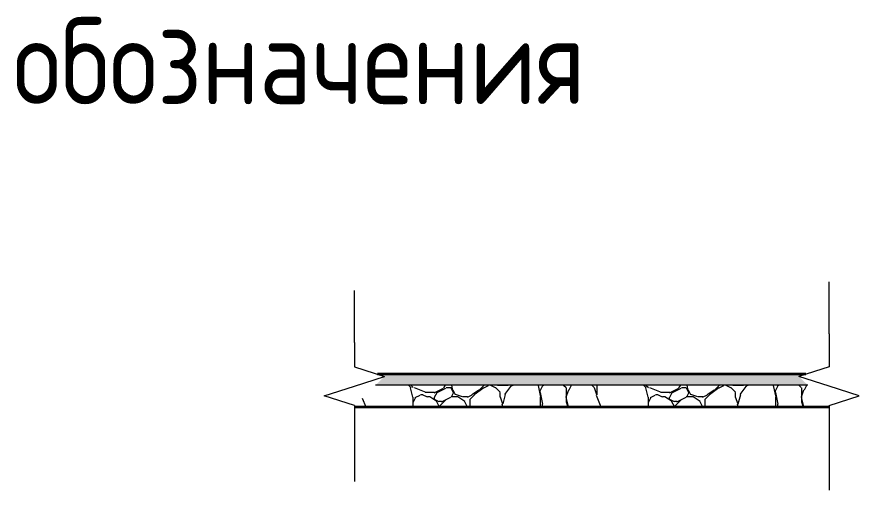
# Model space of a CAD drawing. Header units: millimetres. Extents: x -60946 to 138510, y -262288 to 24501.
# Drawn here: x 94270 to 96209, y -191884 to -190793 of the extents above; entities that cross this region are included whole.
import ezdxf

# ---------------------------------------------------------------- set-up
doc = ezdxf.new("R2010")
doc.units = ezdxf.units.MM
for name, color, linetype, lineweight in [('Аннотация', 7, 'Continuous', 20), ('Стены разрез', 7, 'Continuous', 35), ('Стены штриховка', 7, 'Continuous', 9), ('Узлы', 7, 'Continuous', 18)]:
    doc.layers.add(name, color=color, linetype=linetype, lineweight=lineweight)
doc.styles.add('GOST Common_3', font='', dxfattribs={"width": 0.9, "height": 200})
doc.styles.get('GOST Common_3').set_extended_font_data('GOST Common')

# ---------------------------------------------------------------- blocks, each defined once
blk = doc.blocks.new('Family - ___-2739872-УО кладочный 4 эт')
at = {"layer": 'Стены разрез', "lineweight": 20, "true_color": 0x000080}
blk.add_hatch(color=176, dxfattribs=at).paths.add_polyline_path([(9362, 6986.7), (10357.5, 6986.7), (10337, 7006.6), (10353, 7011.7), (9366.5, 7011.7), (9382.6, 7006.6)])
at = {"layer": 'Стены разрез', "lineweight": 9, "true_color": 0x0000a0}
h = blk.add_hatch(dxfattribs=at)
h.set_pattern_fill('FP_12', color=174, style=0, pattern_type=2)
h.set_pattern_definition([(306.87, (108.35, 303.37), (541.7322, -541.7306), [27.087, -2681.569]), (333.435, (97.5, 308.79), (541.7313, 0.0009), [12.113, -1199.234]), (345.964, (75.84, 314.2), (541.7307, 0.0023), [22.336, -2211.28]), (206.565, (86.68, 140.85), (-541.732, -541.7313), [12.113, -1199.234]), (206.565, (108.35, 151.69), (-541.732, -541.7313), [24.227, -1187.12]), (225, (119.2, 162.5), (6e-14, -541.731), [15.322, -750.8]), (270, (119.2, 173.35), (541.73, 3e-14), [10.835, -530.897]), (288.435, (113.76, 189.6), (541.7317, -1083.462), [17.13, -1695.973]), (315, (102.93, 200.44), (541.731, 0), [15.322, -750.8]), (348.69, (75.84, 205.86), (541.731, -0.0008), [27.623, -2734.675]), (116.565, (135.43, 260.03), (-541.7313, 541.732), [24.227, -1187.12]), (90, (135.43, 243.8), (-541.73, 3e-14), [16.252, -525.48]), (63.435, (124.6, 222.1), (-0.0009, 541.7313), [24.227, -1187.12]), (26.565, (102.93, 211.28), (541.732, 541.7313), [24.227, -1187.12]), (11.31, (75.84, 205.86), (2166.9244, 541.7336), [27.623, -2734.675]), (0, (43.34, 205.86), (0, 541.73), [32.504, -509.227]), (26.565, (151.69, 260.03), (541.732, 541.7313), [24.227, -1187.12]), (45, (140.85, 249.2), (0, 541.731), [15.322, -750.8]), (63.435, (130.01, 227.53), (-0.0009, 541.7313), [24.227, -1187.12]), (75.964, (124.6, 205.86), (-0.0023, 541.7307), [22.336, -2211.28]), (90, (124.6, 184.2), (-541.73, 3e-14), [21.67, -520.062]), (104.036, (130.01, 162.52), (-541.724, 1625.1954), [22.336, -2211.28]), (135, (140.85, 151.7), (-541.731, 6e-14), [15.322, -750.8]), (153.435, (162.52, 140.85), (-541.7313, -0.0009), [24.227, -1187.12]), (288.435, (227.53, 362.96), (541.7317, -1083.462), [17.13, -1695.973]), (296.565, (222.1, 373.8), (541.7313, -541.732), [12.113, -1199.234]), (315, (216.7, 379.2), (541.731, 0), [7.66, -758.462]), (0, (211.3, 379.2), (0, 541.73), [5.417, -536.314]), (18.435, (195.02, 373.8), (1083.462, 541.7317), [17.13, -1695.973]), (26.565, (184.2, 368.38), (541.732, 541.7313), [12.113, -1199.234]), (71.565, (178.77, 352.12), (0.0008, 541.7307), [17.13, -1695.973]), (90, (178.77, 325.04), (-541.73, 3e-14), [27.087, -514.645]), (135, (97.5, 362.96), (-541.731, 6e-14), [7.66, -758.462]), (123.69, (108.35, 346.71), (-541.7304, 541.732), [19.532, -1933.707]), (90, (108.35, 335.9), (-541.73, 3e-14), [10.835, -530.897]), (63.435, (102.93, 325.04), (-0.0009, 541.7313), [12.113, -1199.234]), (18.435, (86.68, 319.62), (1083.462, 541.7317), [17.13, -1695.973]), (0, (59.6, 319.6), (0, 541.73), [27.087, -514.645]), (326.31, (43.34, 330.46), (1083.4632, -541.7303), [19.532, -1933.707]), (0, (43.34, 314.2), (0, 541.73), [32.504, -509.227]), (14.036, (21.67, 308.79), (1625.1954, 541.724), [22.336, -2211.28]), (30.964, (-5.42, 292.535), (1625.1892, 1083.4693), [31.588, -3127.221]), (45, (-21.67, 276.3), (0, 541.731), [22.984, -743.14]), (71.565, (-27.09, 260.03), (0.0008, 541.7307), [17.13, -1695.973]), (90, (-27.1, 243.8), (-541.73, 3e-14), [16.252, -525.48]), (108.435, (-21.67, 227.53), (-541.7317, 1083.462), [17.13, -1695.973]), (108.435, (-16.25, 211.28), (-541.7317, 1083.462), [17.13, -1695.973]), (165.964, (5.42, 205.86), (-541.7307, -0.0023), [22.336, -2211.28]), (180, (43.34, 205.86), (-7e-14, -541.73), [37.92, -503.81]), (303.69, (249.2, 520.06), (541.7304, -541.732), [19.532, -1933.707]), (326.31, (232.94, 530.9), (1083.4632, -541.7303), [19.532, -1933.707]), (0, (216.7, 530.9), (0, 541.73), [16.252, -525.48]), (14.036, (195.02, 525.48), (1625.1954, 541.724), [22.336, -2211.28]), (33.69, (178.77, 514.64), (541.732, 541.7304), [19.532, -1933.707]), (56.31, (167.94, 498.4), (541.7303, 1083.4632), [19.532, -1933.707]), (75.964, (162.52, 476.72), (-0.0023, 541.7307), [22.336, -2211.28]), (104.036, (167.94, 455.05), (-541.724, 1625.1954), [22.336, -2211.28]), (135, (173.35, 449.64), (-541.731, 6e-14), [7.66, -758.462]), (168.69, (200.44, 444.22), (-541.731, 0.0008), [27.623, -2734.675]), (161.565, (135.43, 460.47), (-541.7307, 0.0008), [17.13, -1695.973]), (180, (146.27, 460.47), (-7e-14, -541.73), [10.835, -530.897]), (206.565, (157.1, 465.9), (-541.732, -541.7313), [12.113, -1199.234]), (243.435, (162.52, 476.72), (0.0009, -541.7313), [12.113, -1199.234]), (161.565, (157.1, 585.07), (-541.7307, 0.0008), [17.13, -1695.973]), (123.69, (167.94, 568.82), (-541.7304, 541.732), [19.532, -1933.707]), (101.31, (173.35, 541.73), (-541.7336, 2166.9244), [27.623, -2734.675]), (90, (173.35, 514.64), (-541.73, 3e-14), [27.087, -514.645]), (71.565, (167.94, 498.4), (0.0008, 541.7307), [17.13, -1695.973]), (14.036, (178.77, 579.65), (1625.1954, 541.724), [22.336, -2211.28]), (63.435, (173.35, 568.82), (-0.0009, 541.7313), [12.113, -1199.234]), (90, (173.35, 547.15), (-541.73, 3e-14), [21.67, -520.062]), (135, (184.2, 536.3), (-541.731, 6e-14), [15.322, -750.8]), (165.964, (205.86, 530.9), (-541.7307, -0.0023), [22.336, -2211.28]), (180, (232.94, 530.9), (-7e-14, -541.73), [27.087, -514.645]), (206.565, (243.78, 536.31), (-541.732, -541.7313), [12.113, -1199.234]), (243.435, (249.2, 547.15), (0.0009, -541.7313), [12.113, -1199.234]), (270, (249.2, 558), (541.73, 3e-14), [10.835, -530.897]), (315, (232.94, 574.24), (541.731, 0), [22.984, -743.14]), (341.565, (200.44, 585.07), (541.7307, -0.0008), [34.262, -1678.842]), (270, (265.45, 487.56), (541.73, 3e-14), [10.835, -530.897]), (288.435, (260.03, 503.81), (541.7317, -1083.462), [17.13, -1695.973]), (26.565, (119.18, 579.65), (541.732, 541.7313), [24.227, -1187.12]), (45, (108.35, 568.8), (0, 541.731), [15.322, -750.8]), (78.69, (102.93, 541.73), (0.0008, 541.731), [27.623, -2734.675]), (90, (102.93, 514.64), (-541.73, 3e-14), [27.087, -514.645]), (90, (102.93, 498.4), (-541.73, 3e-14), [16.252, -525.48]), (108.435, (108.35, 482.14), (-541.7317, 1083.462), [17.13, -1695.973]), (123.69, (119.18, 465.89), (-541.7304, 541.732), [19.532, -1933.707]), (168.69, (200.44, 444.22), (-541.731, 0.0008), [27.623, -2734.675]), (180, (222.1, 444.2), (-7e-14, -541.73), [21.67, -520.062]), (198.435, (238.36, 449.64), (-1083.462, -541.7317), [17.13, -1695.973]), (225, (254.6, 465.9), (6e-14, -541.731), [22.984, -743.14]), (225, (265.45, 476.72), (6e-14, -541.731), [15.322, -750.8]), (168.69, (130.01, 368.38), (-541.731, 0.0008), [27.623, -2734.675]), (180, (151.7, 368.4), (-7e-14, -541.73), [21.67, -520.062]), (188.13, (189.606, 373.795), (-3250.3877, -541.72496), [38.306, -3792.312]), (225, (205.86, 390.05), (6e-14, -541.731), [22.984, -743.14]), (270, (205.86, 406.3), (541.73, 3e-14), [16.252, -525.48]), (288.435, (200.44, 422.55), (541.7317, -1083.462), [17.13, -1695.973]), (315, (178.77, 444.22), (541.731, 0), [30.645, -735.48]), (341.565, (162.52, 449.64), (541.7307, -0.0008), [17.13, -1695.973]), (345.964, (140.85, 455.05), (541.7307, 0.0023), [22.336, -2211.28]), (0, (119.2, 455.05), (0, 541.73), [21.67, -520.062]), (18.435, (102.93, 449.64), (1083.462, 541.7317), [17.13, -1695.973]), (33.69, (86.68, 438.8), (541.732, 541.7304), [19.532, -1933.707]), (45, (75.84, 427.97), (0, 541.731), [15.322, -750.8]), (90, (75.84, 406.3), (-541.73, 3e-14), [21.67, -520.062]), (108.435, (81.26, 390.05), (-541.7317, 1083.462), [17.13, -1695.973]), (116.565, (86.68, 379.2), (-541.7313, 541.732), [12.113, -1199.234]), (161.565, (102.93, 373.8), (-541.7307, 0.0008), [17.13, -1695.973]), (291.801, (260.03, 108.35), (541.7237, -1083.4667), [29.173, -2888.139]), (270, (260.03, 130), (541.73, 3e-14), [21.67, -520.062]), (251.565, (265.45, 146.27), (-0.0008, -541.7307), [17.13, -1695.973]), (213.69, (281.7, 157.1), (-541.732, -541.7304), [19.532, -1933.707]), (198.435, (297.95, 162.52), (-1083.462, -541.7317), [17.13, -1695.973]), (180, (325.04, 162.5), (-7e-14, -541.73), [27.087, -514.645]), (153.435, (346.7, 151.69), (-541.7313, -0.0009), [24.227, -1187.12]), (135, (357.54, 140.85), (-541.731, 6e-14), [15.322, -750.8]), (135, (373.8, 124.6), (-541.731, 6e-14), [22.984, -743.14]), (104.036, (379.21, 102.93), (-541.724, 1625.1954), [22.336, -2211.28]), (90, (379.2, 81.26), (-541.73, 3e-14), [21.67, -520.062]), (63.435, (368.38, 59.6), (-0.0009, 541.7313), [24.227, -1187.12]), (14.036, (346.71, 54.17), (1625.1954, 541.724), [22.336, -2211.28]), (0, (319.6, 54.2), (0, 541.73), [27.087, -514.645]), (348.69, (292.54, 59.59), (541.731, -0.0008), [27.623, -2734.675]), (326.31, (276.28, 70.42), (1083.4632, -541.7303), [19.532, -1933.707]), (296.565, (270.87, 81.26), (541.7313, -541.732), [12.113, -1199.234]), (45, (232.94, 379.2), (0, 541.731), [7.66, -758.462]), (0, (222.1, 379.2), (0, 541.73), [10.835, -530.897]), (315, (211.28, 390.05), (541.731, 0), [15.322, -750.8]), (281.31, (205.86, 417.13), (541.7336, -2166.9244), [27.623, -2734.675]), (0, (216.7, 438.8), (0, 541.73), [16.252, -525.48]), (45, (205.86, 427.97), (0, 541.731), [15.322, -750.8]), (90, (205.86, 417.13), (-541.73, 3e-14), [10.835, -530.897]), (135, (108.35, 471.3), (-541.731, 6e-14), [15.322, -750.8]), (90, (108.35, 460.47), (-541.73, 3e-14), [10.835, -530.897]), (63.435, (102.93, 449.64), (-0.0009, 541.7313), [12.113, -1199.234]), (18.435, (86.68, 444.22), (1083.462, 541.7317), [17.13, -1695.973]), (0, (70.4, 444.2), (0, 541.73), [16.252, -525.48]), (0, (422.55, 270.87), (0, 541.73), [5.417, -536.314]), (333.435, (411.72, 276.28), (541.7313, 0.0009), [12.113, -1199.234]), (333.435, (400.88, 281.7), (541.7313, 0.0009), [12.113, -1199.234]), (296.565, (395.46, 292.54), (541.7313, -541.732), [12.113, -1199.234]), (270, (395.46, 303.37), (541.73, 3e-14), [10.835, -530.897]), (251.565, (400.88, 319.62), (-0.0008, -541.7307), [17.13, -1695.973]), (225, (406.3, 325.04), (6e-14, -541.731), [7.66, -758.462]), (180, (411.7, 325.04), (-7e-14, -541.73), [5.417, -536.314]), (45, (400.9, 346.7), (0, 541.731), [15.322, -750.8]), (0, (390.05, 346.7), (0, 541.73), [10.835, -530.897]), (341.565, (335.87, 362.96), (541.7307, -0.0008), [17.13, -1695.973]), (315, (325.04, 373.8), (541.731, 0), [15.322, -750.8]), (270, (325.04, 384.63), (541.73, 3e-14), [10.835, -530.897]), (243.435, (330.46, 395.46), (0.0009, -541.7313), [12.113, -1199.234]), (153.435, (287.12, 390.05), (-541.7313, -0.0009), [12.113, -1199.234]), (146.31, (303.37, 379.21), (-1083.4632, 541.7303), [19.532, -1933.707]), (90, (303.37, 368.4), (-541.73, 3e-14), [10.835, -530.897]), (63.435, (297.95, 357.54), (-0.0009, 541.7313), [12.113, -1199.234]), (45, (292.54, 352.12), (0, 541.731), [7.66, -758.462]), (18.435, (249.2, 335.87), (1083.462, 541.7317), [17.13, -1695.973]), (333.435, (238.36, 341.3), (541.7313, 0.0009), [12.113, -1199.234]), (296.565, (232.94, 352.12), (541.7313, -541.732), [12.113, -1199.234]), (180, (227.5, 265.45), (-7e-14, -541.73), [10.835, -530.897]), (206.565, (238.36, 270.87), (-541.732, -541.7313), [12.113, -1199.234]), (251.565, (243.78, 287.12), (-0.0008, -541.7307), [17.13, -1695.973]), (270, (243.8, 308.8), (541.73, 3e-14), [21.67, -520.062]), (116.565, (341.3, 222.1), (-541.7313, 541.732), [12.113, -1199.234]), (104.036, (346.71, 200.44), (-541.724, 1625.1954), [22.336, -2211.28]), (90, (346.7, 184.2), (-541.73, 3e-14), [16.252, -525.48]), (45, (335.87, 173.35), (0, 541.731), [15.322, -750.8]), (18.435, (319.62, 167.94), (1083.462, 541.7317), [17.13, -1695.973]), (0, (297.95, 167.94), (0, 541.73), [21.67, -520.062]), (333.435, (287.12, 173.35), (541.7313, 0.0009), [12.113, -1199.234]), (0, (395.46, 108.35), (0, 541.73), [5.417, -536.314]), (26.565, (384.63, 102.93), (541.732, 541.7313), [12.113, -1199.234]), (63.435, (379.2, 92.1), (-0.0009, 541.7313), [12.113, -1199.234]), (90, (379.2, 81.26), (-541.73, 3e-14), [10.835, -530.897]), (90, (379.2, 65), (-541.73, 3e-14), [16.252, -525.48]), (116.565, (384.63, 54.17), (-541.7313, 541.732), [12.113, -1199.234]), (123.69, (287.12, 54.17), (-541.7304, 541.732), [19.532, -1933.707]), (90, (287.1, 48.76), (-541.73, 3e-14), [5.417, -536.314]), (168.69, (287.12, 243.78), (-541.731, 0.0008), [27.623, -2734.675]), (189.462, (319.62, 249.2), (-2708.6592, -541.7159), [32.952, -3262.27]), (198.435, (352.12, 260.03), (-1083.462, -541.7317), [34.262, -1678.842]), (210.964, (379.21, 276.28), (-1625.1892, -1083.4693), [31.588, -3127.221]), (233.13, (395.46, 297.95), (-1083.4653, -1625.1913), [27.087, -2681.569]), (270, (395.46, 330.46), (541.73, 3e-14), [32.504, -509.227]), (288.435, (390.05, 346.7), (541.7317, -1083.462), [17.13, -1695.973]), (333.435, (368.38, 357.54), (541.7313, 0.0009), [24.227, -1187.12]), (0, (330.46, 357.54), (0, 541.73), [37.92, -503.81]), (8.13, (292.535, 352.125), (3250.3877, 541.72496), [38.306, -3792.312]), (21.801, (265.45, 341.29), (1083.4667, 541.7237), [29.173, -2888.139]), (45, (249.2, 325.04), (0, 541.731), [22.984, -743.14]), (78.69, (243.78, 297.95), (0.0008, 541.731), [27.623, -2734.675]), (90, (243.8, 276.3), (-541.73, 3e-14), [21.67, -520.062]), (108.435, (249.2, 260.03), (-541.7317, 1083.462), [17.13, -1695.973]), (135, (260.03, 249.2), (-541.731, 6e-14), [15.322, -750.8]), (180, (189.6, 270.87), (-7e-14, -541.73), [16.252, -525.48]), (167.471, (238.36, 260.03), (-2708.65425, 541.7403), [49.945, -4944.57]), (143.13, (260.03, 243.78), (-1625.1913, 1083.4653), [27.087, -2681.569]), (135, (265.45, 238.36), (-541.731, 6e-14), [7.66, -758.462]), (111.801, (276.28, 211.28), (-541.7237, 1083.4667), [29.173, -2888.139]), (90, (276.3, 189.6), (-541.73, 3e-14), [21.67, -520.062]), (90, (276.3, 167.94), (-541.73, 3e-14), [21.67, -520.062]), (71.565, (270.87, 151.69), (0.0008, 541.7307), [17.13, -1695.973]), (33.69, (254.61, 140.85), (541.732, 541.7304), [19.532, -1933.707]), (14.036, (232.94, 135.43), (1625.1954, 541.724), [22.336, -2211.28]), (0, (205.86, 135.43), (0, 541.73), [27.087, -514.645]), (352.875, (162.52, 140.85), (541.73125, -0.00034), [43.676, -4323.901]), (270, (498.4, 362.96), (541.73, 3e-14), [16.252, -525.48]), (288.435, (492.98, 379.21), (541.7317, -1083.462), [17.13, -1695.973]), (303.69, (482.14, 395.46), (541.7304, -541.732), [19.532, -1933.707]), (315, (471.3, 406.3), (541.731, 0), [15.322, -750.8]), (0, (449.64, 406.3), (0, 541.73), [21.67, -520.062]), (14.036, (427.97, 400.88), (1625.1954, 541.724), [22.336, -2211.28]), (56.31, (417.13, 384.63), (541.7303, 1083.4632), [19.532, -1933.707]), (75.964, (411.72, 362.96), (-0.0023, 541.7307), [22.336, -2211.28]), (270, (411.7, 384.63), (541.73, 3e-14), [16.252, -525.48]), (284.036, (406.3, 406.3), (541.724, -1625.1954), [22.336, -2211.28]), (303.69, (395.46, 422.55), (541.7304, -541.732), [19.532, -1933.707]), (333.435, (384.63, 427.97), (541.7313, 0.0009), [12.113, -1199.234]), (0, (368.4, 427.97), (0, 541.73), [16.252, -525.48]), (18.435, (352.12, 422.55), (1083.462, 541.7317), [17.13, -1695.973]), (45, (341.3, 411.7), (0, 541.731), [15.322, -750.8]), (236.31, (352.12, 433.38), (-541.7303, -1083.4632), [19.532, -1933.707]), (270, (352.1, 449.64), (541.73, 3e-14), [16.252, -525.48]), (270, (352.1, 460.47), (541.73, 3e-14), [10.835, -530.897]), (303.69, (341.29, 476.72), (541.7304, -541.732), [19.532, -1933.707]), (333.435, (330.46, 482.14), (541.7313, 0.0009), [12.113, -1199.234]), (0, (308.8, 482.14), (0, 541.73), [21.67, -520.062]), (14.036, (287.12, 476.72), (1625.1954, 541.724), [22.336, -2211.28]), (210.964, (384.63, 525.48), (-1625.1892, -1083.4693), [31.588, -3127.221]), (201.801, (411.72, 536.31), (-1083.4667, -541.7237), [29.173, -2888.139]), (180, (427.97, 536.3), (-7e-14, -541.73), [16.252, -525.48]), (173.66, (476.723, 530.897), (-541.73135, -0.0016), [49.056, -4856.529]), (161.565, (492.98, 525.48), (-541.7307, 0.0008), [17.13, -1695.973]), (116.565, (503.8, 503.8), (-541.7313, 541.732), [24.227, -1187.12]), (111.801, (514.64, 476.72), (-541.7237, 1083.4667), [29.173, -2888.139]), (104.036, (520.06, 455.05), (-541.724, 1625.1954), [22.336, -2211.28]), (90, (520.06, 438.8), (-541.73, 3e-14), [16.252, -525.48]), (45, (498.4, 417.13), (0, 541.731), [30.645, -735.48]), (0, (471.3, 417.13), (0, 541.73), [27.087, -514.645]), (352.875, (427.97, 422.55), (541.73125, -0.00034), [43.676, -4323.901]), (344.055, (390.046, 433.385), (2166.9286, -541.71572), [39.439, -3904.424]), (321.34, (362.96, 455.05), (2166.91894, -1625.20077), [34.688, -3434.084]), (296.565, (352.12, 476.72), (541.7313, -541.732), [24.227, -1187.12]), (270, (352.1, 493), (541.73, 3e-14), [16.252, -525.48]), (251.565, (357.54, 509.23), (-0.0008, -541.7307), [17.13, -1695.973]), (116.565, (130.01, 281.7), (-541.7313, 541.732), [24.227, -1187.12]), (146.31, (146.27, 270.87), (-1083.4632, 541.7303), [19.532, -1933.707]), (180, (162.5, 270.87), (-7e-14, -541.73), [16.252, -525.48]), (198.435, (178.77, 276.28), (-1083.462, -541.7317), [17.13, -1695.973]), (243.435, (184.2, 287.12), (0.0009, -541.7313), [12.113, -1199.234]), (281.31, (178.77, 314.2), (541.7336, -2166.9244), [27.623, -2734.675]), (296.565, (227.53, 43.34), (541.7313, -541.732), [12.113, -1199.234]), (315, (216.7, 54.17), (541.731, 0), [15.322, -750.8]), (333.435, (205.86, 59.6), (541.7313, 0.0009), [12.113, -1199.234]), (315, (200.44, 65), (541.731, 0), [7.66, -758.462]), (288.435, (238.36, 325.04), (541.7317, -1083.462), [17.13, -1695.973]), (284.036, (232.94, 346.71), (541.724, -1625.1954), [22.336, -2211.28]), (90, (178.77, 325.04), (-541.73, 3e-14), [21.67, -520.062]), (101.31, (184.19, 297.95), (-541.7336, 2166.9244), [27.623, -2734.675]), (123.69, (195.02, 281.7), (-541.7304, 541.732), [19.532, -1933.707]), (135, (205.86, 270.87), (-541.731, 6e-14), [15.322, -750.8]), (153.435, (216.7, 265.45), (-541.7313, -0.0009), [12.113, -1199.234]), (270, (189.6, 113.76), (541.73, 3e-14), [21.67, -520.062]), (270, (189.6, 124.6), (541.73, 3e-14), [10.835, -530.897]), (315, (178.77, 135.43), (541.731, 0), [15.322, -750.8]), (341.565, (162.52, 140.85), (541.7307, -0.0008), [17.13, -1695.973]), (18.435, (146.27, 135.43), (1083.462, 541.7317), [17.13, -1695.973]), (26.565, (135.43, 130.01), (541.732, 541.7313), [12.113, -1199.234]), (63.435, (130.01, 119.18), (-0.0009, 541.7313), [12.113, -1199.234]), (90, (130, 113.76), (-541.73, 3e-14), [5.417, -536.314]), (101.31, (135.43, 86.68), (-541.7336, 2166.9244), [27.623, -2734.675]), (90, (135.43, 65), (-541.73, 3e-14), [21.67, -520.062]), (116.565, (140.85, 54.17), (-541.7313, 541.732), [12.113, -1199.234]), (165.964, (162.52, 48.76), (-541.7307, -0.0023), [22.336, -2211.28]), (180, (173.35, 48.76), (-7e-14, -541.73), [10.835, -530.897]), (213.69, (189.6, 59.59), (-541.732, -541.7304), [19.532, -1933.707]), (225, (195.02, 65), (6e-14, -541.731), [7.66, -758.462]), (270, (195, 75.84), (541.73, 3e-14), [10.835, -530.897]), (288.435, (189.6, 92.1), (541.7317, -1083.462), [17.13, -1695.973]), (270, (97.5, 563.4), (541.73, 3e-14), [27.087, -514.645]), (315, (92.1, 568.8), (541.731, 0), [7.66, -758.462]), (0, (86.7, 568.8), (0, 541.73), [5.417, -536.314]), (26.565, (75.84, 563.4), (541.732, 541.7313), [12.113, -1199.234]), (45, (70.42, 558), (0, 541.731), [7.66, -758.462]), (71.565, (65, 541.73), (0.0008, 541.7307), [17.13, -1695.973]), (90, (54.2, 503.8), (-541.73, 3e-14), [10.835, -530.897]), (116.565, (59.6, 492.98), (-541.7313, 541.732), [12.113, -1199.234]), (153.435, (70.42, 487.56), (-541.7313, -0.0009), [12.113, -1199.234]), (180, (75.84, 487.56), (-7e-14, -541.73), [5.417, -536.314]), (198.435, (92.1, 492.98), (-1083.462, -541.7317), [17.13, -1695.973]), (243.435, (97.5, 503.8), (0.0009, -541.7313), [12.113, -1199.234]), (251.565, (102.93, 520.06), (-0.0008, -541.7307), [17.13, -1695.973]), (288.435, (97.51, 536.31), (541.7317, -1083.462), [17.13, -1695.973]), (71.565, (59.59, 525.48), (0.0008, 541.7307), [17.13, -1695.973]), (180, (27.1, 493), (-7e-14, -541.73), [32.504, -509.227]), (198.435, (43.34, 498.4), (-1083.462, -541.7317), [17.13, -1695.973]), (236.31, (54.17, 514.64), (-541.7303, -1083.4632), [19.532, -1933.707]), (243.435, (59.6, 525.48), (0.0009, -541.7313), [12.113, -1199.234]), (255.964, (65.01, 547.15), (0.0023, -541.7307), [22.336, -2211.28]), (270, (65, 558), (541.73, 3e-14), [10.835, -530.897]), (303.69, (54.17, 574.24), (541.7304, -541.732), [19.532, -1933.707]), (326.31, (37.92, 585.07), (1083.4632, -541.7303), [19.532, -1933.707]), (341.565, (362.96, 211.28), (541.7307, -0.0008), [17.13, -1695.973]), (333.435, (352.12, 216.7), (541.7313, 0.0009), [12.113, -1199.234]), (71.565, (433.38, 65), (0.0008, 541.7307), [17.13, -1695.973]), (63.435, (427.97, 54.17), (-0.0009, 541.7313), [12.113, -1199.234]), (45, (422.55, 48.76), (0, 541.731), [7.66, -758.462]), (0, (417.13, 48.76), (0, 541.73), [5.417, -536.314]), (0, (411.7, 48.76), (0, 541.73), [5.417, -536.314]), (333.435, (400.88, 54.17), (541.7313, 0.0009), [12.113, -1199.234]), (0, (384.63, 54.2), (0, 541.73), [16.252, -525.48]), (153.435, (411.72, 102.93), (-541.7313, -0.0009), [12.113, -1199.234]), (180, (417.13, 102.93), (-7e-14, -541.73), [5.417, -536.314]), (146.31, (433.38, 92.1), (-1083.4632, 541.7303), [19.532, -1933.707]), (116.565, (438.8, 81.26), (-541.7313, 541.732), [12.113, -1199.234]), (251.565, (243.78, 400.88), (-0.0008, -541.7307), [17.13, -1695.973]), (270, (243.8, 422.55), (541.73, 3e-14), [21.67, -520.062]), (303.69, (232.94, 438.8), (541.7304, -541.732), [19.532, -1933.707]), (180, (406.3, 205.86), (-7e-14, -541.73), [27.087, -514.645]), (191.31, (433.38, 211.28), (-2166.9244, -541.7336), [27.623, -2734.675]), (216.87, (455.05, 227.53), (-541.7306, -541.7322), [27.087, -2681.569]), (270, (455.05, 243.8), (541.73, 3e-14), [16.252, -525.48]), (303.69, (444.22, 260.03), (541.7304, -541.732), [19.532, -1933.707]), (338.199, (417.13, 270.87), (1625.1972, -541.7194), [29.173, -2888.139]), (0, (390.05, 270.87), (0, 541.73), [27.087, -514.645]), (14.036, (368.38, 265.45), (1625.1954, 541.724), [22.336, -2211.28]), (33.69, (352.12, 254.61), (541.732, 541.7304), [19.532, -1933.707]), (71.565, (346.7, 238.36), (0.0008, 541.7307), [17.13, -1695.973]), (90, (346.7, 227.5), (-541.73, 3e-14), [10.835, -530.897]), (116.565, (352.12, 216.7), (-541.7313, 541.732), [12.113, -1199.234]), (180, (75.84, 32.5), (-7e-14, -541.73), [5.417, -536.314]), (180, (81.26, 32.5), (-7e-14, -541.73), [5.417, -536.314]), (194.036, (102.93, 37.92), (-1625.1954, -541.724), [22.336, -2211.28]), (213.69, (119.18, 48.76), (-541.732, -541.7304), [19.532, -1933.707]), (243.435, (130.01, 70.42), (0.0009, -541.7313), [24.227, -1187.12]), (270, (130, 102.93), (541.73, 3e-14), [32.504, -509.227]), (281.31, (124.6, 130.01), (541.7336, -2166.9244), [27.623, -2734.675]), (315, (113.76, 140.85), (541.731, 0), [15.322, -750.8]), (0, (92.1, 140.85), (0, 541.73), [21.67, -520.062]), (21.801, (65.01, 130.01), (1083.4667, 541.7237), [29.173, -2888.139]), (53.13, (48.76, 108.35), (1083.4653, 1625.1913), [27.087, -2681.569]), (75.964, (43.34, 86.68), (-0.0023, 541.7307), [22.336, -2211.279]), (104.036, (48.76, 65.01), (-541.724, 1625.1954), [22.336, -2211.279]), (108.435, (54.17, 48.76), (-541.7317, 1083.462), [17.13, -1695.973]), (135, (70.42, 32.5), (-541.731, 6e-14), [22.984, -743.14]), (206.565, (438.8, 276.28), (-541.732, -541.7313), [12.113, -1199.234]), (243.435, (444.22, 287.12), (0.0009, -541.7313), [12.113, -1199.234]), (284.036, (438.8, 308.79), (541.724, -1625.1954), [22.336, -2211.28]), (315, (427.97, 319.62), (541.731, 0), [15.322, -750.8]), (341.565, (411.72, 325.04), (541.7307, -0.0008), [17.13, -1695.973]), (180, (292.54, 482.14), (-7e-14, -541.73), [5.417, -536.314]), (180, (297.95, 482.14), (-7e-14, -541.73), [5.417, -536.314]), (194.036, (319.62, 487.56), (-1625.1954, -541.724), [22.336, -2211.28]), (213.69, (335.87, 498.4), (-541.732, -541.7304), [19.532, -1933.707]), (243.435, (346.7, 520.06), (0.0009, -541.7313), [24.227, -1187.12]), (270, (346.7, 552.57), (541.73, 3e-14), [32.504, -509.227]), (281.31, (341.29, 579.65), (541.7336, -2166.9244), [27.623, -2734.675]), (315, (330.46, 590.5), (541.731, 0), [15.322, -750.8]), (0, (308.8, 590.5), (0, 541.73), [21.67, -520.062]), (21.801, (281.7, 579.65), (1083.4667, 541.7237), [29.173, -2888.139]), (53.13, (265.45, 557.98), (1083.4653, 1625.1913), [27.087, -2681.569]), (75.964, (260.03, 536.31), (-0.0023, 541.7307), [22.336, -2211.28]), (104.036, (265.45, 514.64), (-541.724, 1625.1954), [22.336, -2211.28]), (108.435, (270.87, 498.4), (-541.7317, 1083.462), [17.13, -1695.973]), (135, (287.1, 482.14), (-541.731, 6e-14), [22.984, -743.14]), (180, (16.25, 130), (-7e-14, -541.73), [5.417, -536.314]), (153.435, (27.09, 124.6), (-541.7313, -0.0009), [12.113, -1199.234]), (135, (37.92, 113.76), (-541.731, 6e-14), [15.322, -750.8]), (90, (37.9, 102.93), (-541.73, 3e-14), [10.835, -530.897]), (108.435, (43.34, 86.68), (-541.7317, 1083.462), [17.13, -1695.973]), (90, (43.34, 65), (-541.73, 3e-14), [21.67, -520.062]), (63.435, (37.92, 54.17), (-0.0009, 541.7313), [12.113, -1199.234]), (18.435, (21.67, 48.76), (1083.462, 541.7317), [17.13, -1695.973]), (0, (0, 48.76), (0, 541.73), [21.67, -520.062]), (0, (-10.84, 48.76), (0, 541.73), [10.835, -530.897]), (341.565, (-27.09, 54.17), (541.7307, -0.0008), [17.13, -1695.973]), (315, (-37.92, 65), (541.731, 0), [15.322, -750.8]), (243.435, (-32.5, 75.84), (0.0009, -541.7313), [12.113, -1199.234]), (270, (-32.5, 97.5), (541.73, 3e-14), [21.67, -520.062]), (225, (-21.67, 108.35), (6e-14, -541.731), [15.322, -750.8]), (216.87, (0, 124.6), (-541.7306, -541.7322), [27.087, -2681.569]), (206.565, (10.84, 130.01), (-541.732, -541.7313), [12.113, -1199.234]), (341.565, (319.62, 238.36), (541.7307, -0.0008), [17.13, -1695.973]), (0, (297.95, 238.36), (0, 541.73), [21.67, -520.062]), (26.565, (287.12, 232.94), (541.732, 541.7313), [12.113, -1199.234]), (63.435, (281.7, 222.1), (-0.0009, 541.7313), [12.113, -1199.234]), (90, (281.7, 189.6), (-541.73, 3e-14), [32.504, -509.227]), (108.435, (287.12, 173.35), (-541.7317, 1083.462), [17.13, -1695.973]), (284.036, (189.6, 102.93), (541.724, -1625.1954), [22.336, -2211.28]), (251.565, (195.02, 119.18), (-0.0008, -541.7307), [17.13, -1695.973]), (243.435, (200.44, 130.01), (0.0009, -541.7313), [12.113, -1199.234]), (194.036, (222.11, 135.43), (-1625.1954, -541.724), [22.336, -2211.28]), (180, (243.8, 135.43), (-7e-14, -541.73), [21.67, -520.062]), (135, (254.6, 124.6), (-541.731, 6e-14), [15.322, -750.8]), (108.435, (260.03, 108.35), (-541.7317, 1083.462), [17.13, -1695.973]), (108.435, (200.44, 65), (-541.7317, 1083.462), [17.13, -1695.973]), (165.964, (254.61, 27.09), (-541.7307, -0.0023), [22.336, -2211.28]), (194.036, (276.28, 32.5), (-1625.1954, -541.724), [22.336, -2211.28]), (236.31, (287.12, 48.76), (-541.7303, -1083.4632), [19.532, -1933.707]), (213.69, (265.45, 395.46), (-541.732, -541.7304), [19.532, -1933.707]), (180, (276.3, 395.46), (-7e-14, -541.73), [10.835, -530.897]), (270, (232.94, 362.96), (541.73, 3e-14), [10.835, -530.897]), (243.435, (238.36, 373.8), (0.0009, -541.7313), [12.113, -1199.234]), (225, (249.2, 384.63), (6e-14, -541.731), [15.322, -750.8]), (291.801, (108.35, 330.46), (541.7237, -1083.4667), [29.173, -2888.139]), (270, (108.35, 352.1), (541.73, 3e-14), [21.67, -520.062]), (225, (119.2, 362.96), (6e-14, -541.731), [15.322, -750.8]), (206.565, (130.01, 368.38), (-541.732, -541.7313), [12.113, -1199.234]), (180, (146.27, 368.4), (-7e-14, -541.73), [16.252, -525.48]), (161.565, (162.52, 362.96), (-541.7307, 0.0008), [17.13, -1695.973]), (135, (167.94, 357.54), (-541.731, 6e-14), [7.66, -758.462]), (104.036, (173.35, 335.87), (-541.724, 1625.1954), [22.336, -2211.28]), (104.036, (178.77, 314.2), (-541.724, 1625.1954), [22.336, -2211.28]), (284.036, (-5.42, 167.94), (541.724, -1625.1954), [22.336, -2211.279]), (255.964, (0, 189.6), (0.0023, -541.7307), [22.336, -2211.28]), (225, (10.84, 200.44), (6e-14, -541.731), [15.322, -750.8]), (194.036, (32.5, 205.86), (-1625.1954, -541.724), [22.336, -2211.28]), (180, (65, 205.86), (-7e-14, -541.73), [32.504, -509.227]), (14.036, (54.17, 130.01), (1625.1954, 541.724), [22.336, -2211.28]), (0, (32.5, 130), (0, 541.73), [21.67, -520.062]), (341.565, (16.25, 135.43), (541.7307, -0.0008), [17.13, -1695.973]), (326.31, (0, 146.27), (1083.4632, -541.7303), [19.532, -1933.707]), (225, (265.45, 471.3), (6e-14, -541.731), [22.984, -743.14]), (194.036, (287.12, 476.72), (-1625.1954, -541.724), [22.336, -2211.28]), (56.31, (330.46, 400.88), (541.7303, 1083.4632), [19.532, -1933.707]), (33.69, (314.2, 390.05), (541.732, 541.7304), [19.532, -1933.707]), (0, (297.95, 390.05), (0, 541.73), [16.252, -525.48]), (341.565, (281.7, 395.46), (541.7307, -0.0008), [17.13, -1695.973]), (341.565, (265.45, 400.88), (541.7307, -0.0008), [17.13, -1695.973]), (326.31, (249.2, 411.72), (1083.4632, -541.7303), [19.532, -1933.707]), (284.036, (243.78, 433.38), (541.724, -1625.1954), [22.336, -2211.28]), (255.964, (249.2, 455.05), (0.0023, -541.7307), [22.336, -2211.28]), (243.435, (411.72, 5.42), (0.0009, -541.7313), [12.113, -1199.234]), (251.565, (417.13, 21.67), (-0.0008, -541.7307), [17.13, -1695.973]), (270, (417.13, 32.5), (541.73, 3e-14), [10.835, -530.897]), (315, (406.3, 43.34), (541.731, 0), [15.322, -750.8]), (333.435, (395.46, 48.76), (541.7313, 0.0009), [12.113, -1199.234]), (0, (384.63, 48.76), (0, 541.73), [10.835, -530.897]), (26.565, (373.8, 43.34), (541.732, 541.7313), [12.113, -1199.234]), (45, (368.38, 37.92), (0, 541.731), [7.66, -758.462]), (26.565, (357.54, 32.5), (541.732, 541.7313), [12.113, -1199.234]), (56.31, (346.71, 16.25), (541.7303, 1083.4632), [19.532, -1933.707]), (90, (346.7, 5.4), (-541.73, 3e-14), [10.835, -530.897]), (108.435, (352.12, -10.84), (-541.7317, 1083.462), [17.13, -1695.973]), (165.964, (373.8, -16.25), (-541.7307, -0.0023), [22.336, -2211.28]), (180, (384.63, -16.25), (-7e-14, -541.73), [10.835, -530.897]), (206.565, (395.46, -10.84), (-541.732, -541.7313), [12.113, -1199.234]), (206.565, (406.3, -5.42), (-541.732, -541.7313), [12.113, -1199.234]), (243.435, (335.87, 406.3), (0.0009, -541.7313), [12.113, -1199.234]), (225, (341.3, 411.7), (6e-14, -541.731), [7.66, -758.462]), (90, (411.7, 352.1), (-541.73, 3e-14), [16.252, -525.48]), (333.435, (-27.09, 503.8), (541.7313, 0.0009), [24.227, -1187.12]), (296.565, (-37.92, 525.48), (541.7313, -541.732), [24.227, -1187.12]), (288.435, (-43.34, 541.73), (541.7317, -1083.462), [17.13, -1695.973]), (270, (-43.34, 558), (541.73, 3e-14), [16.252, -525.48]), (251.565, (-37.92, 574.24), (-0.0008, -541.7307), [17.13, -1695.973]), (225, (-27.1, 585.07), (6e-14, -541.731), [15.322, -750.8]), (194.036, (-5.42, 590.49), (-1625.1954, -541.724), [22.336, -2211.28]), (180, (16.25, 590.5), (-7e-14, -541.73), [21.67, -520.062]), (165.964, (37.92, 585.07), (-541.7307, -0.0023), [22.336, -2211.28]), (243.435, (422.55, 32.5), (0.0009, -541.7313), [12.113, -1199.234]), (251.565, (427.97, 48.76), (-0.0008, -541.7307), [17.13, -1695.973]), (251.565, (438.8, 81.26), (-0.0008, -541.7307), [34.262, -1678.842]), (225, (455.05, 97.5), (6e-14, -541.731), [22.984, -743.14]), (206.565, (465.9, 102.93), (-541.732, -541.7313), [12.113, -1199.234]), (180, (482.14, 102.93), (-7e-14, -541.73), [16.252, -525.48]), (146.31, (498.4, 92.1), (-1083.4632, 541.7303), [19.532, -1933.707]), (116.565, (503.8, 81.26), (-541.7313, 541.732), [12.113, -1199.234]), (90, (503.8, 59.6), (-541.73, 3e-14), [21.67, -520.062]), (71.565, (498.4, 43.34), (0.0008, 541.7307), [17.13, -1695.973]), (71.565, (492.98, 27.09), (0.0008, 541.7307), [17.13, -1695.973]), (71.565, (487.56, 10.84), (0.0008, 541.7307), [17.13, -1695.973]), (45, (476.72, 0), (0, 541.731), [15.322, -750.8]), (14.036, (455.05, -5.42), (1625.1954, 541.724), [22.336, -2211.28]), (0, (438.8, -5.4), (0, 541.73), [16.252, -525.48]), (341.565, (422.55, 0), (541.7307, -0.0008), [17.13, -1695.973]), (296.565, (417.13, 10.84), (541.7313, -541.732), [12.113, -1199.234]), (270, (417.13, 21.67), (541.73, 3e-14), [10.835, -530.897]), (99.462, (471.31, 119.18), (-541.7159, 2708.6592), [32.952, -3262.27]), (116.565, (476.72, 108.35), (-541.7313, 541.732), [12.113, -1199.234]), (161.565, (492.98, 102.93), (-541.7307, 0.0008), [17.13, -1695.973]), (180, (503.8, 102.93), (-7e-14, -541.73), [10.835, -530.897]), (206.565, (514.64, 108.35), (-541.732, -541.7313), [12.113, -1199.234]), (213.69, (530.9, 119.18), (-541.732, -541.7304), [19.532, -1933.707]), (225, (541.73, 130), (6e-14, -541.731), [15.322, -750.8]), (270, (541.73, 135.43), (541.73, 3e-14), [5.417, -536.314]), (270, (541.73, 140.85), (541.73, 3e-14), [5.417, -536.314]), (281.31, (536.31, 167.94), (541.7336, -2166.9244), [27.623, -2734.675]), (270, (536.3, 189.6), (541.73, 3e-14), [21.67, -520.062]), (315, (525.48, 200.44), (541.731, 0), [15.322, -750.8]), (333.435, (514.64, 205.86), (541.7313, 0.0009), [12.113, -1199.234]), (0, (503.8, 205.86), (0, 541.73), [10.835, -530.897]), (18.435, (487.56, 200.44), (1083.462, 541.7317), [17.13, -1695.973]), (26.565, (476.72, 195.02), (541.732, 541.7313), [12.113, -1199.234]), (45, (465.9, 184.2), (0, 541.731), [15.322, -750.8]), (90, (465.9, 167.94), (-541.73, 3e-14), [16.252, -525.48]), (296.565, (465.9, 124.6), (541.7313, -541.732), [12.113, -1199.234]), (0, (455.05, 124.6), (0, 541.73), [10.835, -530.897]), (26.565, (433.38, 113.76), (541.732, 541.7313), [24.227, -1187.12]), (63.435, (427.97, 102.93), (-0.0009, 541.7313), [12.113, -1199.234]), (90, (427.97, 97.5), (-541.73, 3e-14), [5.417, -536.314]), (153.435, (438.8, 92.1), (-541.7313, -0.0009), [12.113, -1199.234]), (180, (444.2, 92.1), (-7e-14, -541.73), [5.417, -536.314]), (206.565, (455.05, 97.5), (-541.732, -541.7313), [12.113, -1199.234]), (206.565, (465.9, 102.93), (-541.732, -541.7313), [12.113, -1199.234]), (243.435, (471.3, 113.76), (0.0009, -541.7313), [12.113, -1199.234]), (56.31, (498.4, 346.71), (541.7303, 1083.4632), [19.532, -1933.707]), (90, (498.4, 325.04), (-541.73, 3e-14), [21.67, -520.062]), (104.036, (503.81, 303.37), (-541.724, 1625.1954), [22.336, -2211.28]), (135, (514.64, 292.54), (-541.731, 6e-14), [15.322, -750.8]), (180, (530.9, 292.54), (-7e-14, -541.73), [16.252, -525.48]), (206.565, (552.57, 303.37), (-541.732, -541.7313), [24.227, -1187.12]), (236.31, (563.4, 319.62), (-541.7303, -1083.4632), [19.532, -1933.707]), (255.964, (568.82, 341.29), (0.0023, -541.7307), [22.336, -2211.28]), (270, (568.8, 357.54), (541.73, 3e-14), [16.252, -525.48]), (296.565, (563.4, 368.38), (541.7313, -541.732), [12.113, -1199.234]), (345.964, (541.73, 373.8), (541.7307, 0.0023), [22.336, -2211.28]), (14.036, (520.06, 368.38), (1625.1954, 541.724), [22.336, -2211.28]), (26.565, (509.23, 362.96), (541.732, 541.7313), [12.113, -1199.234]), (341.565, (476.72, 330.46), (541.7307, -0.0008), [17.13, -1695.973]), (18.435, (460.47, 325.04), (1083.462, 541.7317), [17.13, -1695.973]), (45, (449.64, 314.2), (0, 541.731), [15.322, -750.8]), (71.565, (444.22, 297.95), (0.0008, 541.7307), [17.13, -1695.973]), (104.036, (449.64, 276.28), (-541.724, 1625.1954), [22.336, -2211.28]), (108.435, (455.05, 260.03), (-541.7317, 1083.462), [17.13, -1695.973]), (108.435, (460.47, 243.78), (-541.7317, 1083.462), [17.13, -1695.973]), (135, (471.3, 232.94), (-541.731, 6e-14), [15.322, -750.8]), (180, (487.56, 232.94), (-7e-14, -541.73), [16.252, -525.48]), (206.565, (498.4, 238.36), (-541.732, -541.7313), [12.113, -1199.234]), (236.31, (509.23, 254.61), (-541.7303, -1083.4632), [19.532, -1933.707]), (270, (509.2, 276.3), (541.73, 3e-14), [21.67, -520.062]), (270, (509.2, 292.54), (541.73, 3e-14), [16.252, -525.48]), (296.565, (503.8, 303.37), (541.7313, -541.732), [12.113, -1199.234]), (296.565, (492.98, 325.04), (541.7313, -541.732), [24.227, -1187.12]), (90, (411.7, 341.3), (-541.73, 3e-14), [21.67, -520.062]), (116.565, (417.13, 330.46), (-541.7313, 541.732), [12.113, -1199.234]), (135, (422.55, 325.04), (-541.731, 6e-14), [7.66, -758.462]), (180, (444.2, 325.04), (-7e-14, -541.73), [21.67, -520.062]), (180, (455.05, 325.04), (-7e-14, -541.73), [10.835, -530.897]), (198.435, (471.3, 330.46), (-1083.462, -541.7317), [17.13, -1695.973]), (198.435, (487.56, 335.87), (-1083.462, -541.7317), [17.13, -1695.973]), (225, (498.4, 346.7), (6e-14, -541.731), [15.322, -750.8]), (315, (509.23, 411.7), (541.731, 0), [15.322, -750.8]), (0, (503.8, 411.7), (0, 541.73), [5.417, -536.314]), (33.69, (487.56, 400.88), (541.732, 541.7304), [19.532, -1933.707]), (90, (487.56, 390.05), (-541.73, 3e-14), [10.835, -530.897]), (123.69, (498.4, 373.8), (-541.7304, 541.732), [19.532, -1933.707]), (153.435, (509.23, 368.38), (-541.7313, -0.0009), [12.113, -1199.234]), (180, (520.06, 368.4), (-7e-14, -541.73), [10.835, -530.897]), (225, (530.9, 379.2), (6e-14, -541.731), [15.322, -750.8]), (270, (530.9, 384.63), (541.73, 3e-14), [5.417, -536.314]), (303.69, (520.06, 400.88), (541.7304, -541.732), [19.532, -1933.707]), (180, (86.7, 487.56), (-7e-14, -541.73), [5.417, -536.314]), (153.435, (97.5, 482.14), (-541.7313, -0.0009), [12.113, -1199.234]), (315, (54.17, 460.47), (541.731, 0), [22.984, -743.14]), (270, (54.2, 471.3), (541.73, 3e-14), [10.835, -530.897]), (225, (65, 482.14), (6e-14, -541.731), [15.322, -750.8]), (198.435, (81.26, 487.56), (-1083.462, -541.7317), [17.13, -1695.973]), (45, (48.76, 460.47), (0, 541.731), [7.66, -758.462]), (0, (16.25, 460.47), (0, 541.73), [32.504, -509.227]), (18.435, (0, 455.05), (1083.462, 541.7317), [17.13, -1695.973]), (0, (-10.84, 455.05), (0, 541.73), [10.835, -530.897]), (333.435, (-21.67, 460.47), (541.7313, 0.0009), [12.113, -1199.234]), (270, (-21.67, 471.3), (541.73, 3e-14), [10.835, -530.897]), (243.435, (-16.25, 482.14), (0.0009, -541.7313), [12.113, -1199.234]), (206.565, (-5.42, 487.56), (-541.732, -541.7313), [12.113, -1199.234]), (180, (10.84, 487.56), (-7e-14, -541.73), [16.252, -525.48]), (180, (32.5, 487.56), (-7e-14, -541.73), [21.67, -520.062]), (153.435, (43.34, 482.14), (-541.7313, -0.0009), [12.113, -1199.234]), (135, (54.17, 471.3), (-541.731, 6e-14), [15.322, -750.8]), (180, (27.1, 373.8), (-7e-14, -541.73), [16.252, -525.48]), (198.435, (43.34, 379.21), (-1083.462, -541.7317), [17.13, -1695.973]), (216.87, (65.01, 395.46), (-541.7306, -541.7322), [27.087, -2681.569]), (236.31, (75.84, 411.72), (-541.7303, -1083.4632), [19.532, -1933.707]), (270, (75.84, 433.4), (541.73, 3e-14), [21.67, -520.062]), (296.565, (70.42, 444.22), (541.7313, -541.732), [12.113, -1199.234]), (323.13, (48.76, 460.47), (1625.1913, -1083.4653), [27.087, -2681.569]), (0, (16.25, 460.47), (0, 541.73), [32.504, -509.227]), (26.565, (-5.42, 449.64), (541.732, 541.7313), [24.227, -1187.12]), (56.31, (-16.25, 433.38), (541.7303, 1083.4632), [19.532, -1933.707]), (75.964, (-21.67, 411.72), (-0.0023, 541.7307), [22.336, -2211.28]), (108.435, (-16.25, 395.46), (-541.7317, 1083.462), [17.13, -1695.973]), (116.565, (-10.84, 384.63), (-541.7313, 541.732), [12.113, -1199.234]), (153.435, (10.84, 373.8), (-541.7313, -0.0009), [24.227, -1187.12]), (303.69, (32.5, 346.71), (541.7304, -541.732), [19.532, -1933.707]), (270, (32.5, 362.96), (541.73, 3e-14), [16.252, -525.48]), (225, (43.34, 373.8), (6e-14, -541.731), [15.322, -750.8]), (198.435, (59.59, 379.21), (-1083.462, -541.7317), [17.13, -1695.973]), (180, (70.4, 379.2), (-7e-14, -541.73), [10.835, -530.897]), (153.435, (92.1, 368.38), (-541.7313, -0.0009), [24.227, -1187.12]), (198.435, (476.72, 232.94), (-1083.462, -541.7317), [17.13, -1695.973]), (180, (493, 232.94), (-7e-14, -541.73), [16.252, -525.48]), (153.435, (503.8, 227.53), (-541.7313, -0.0009), [12.113, -1199.234]), (135, (509.23, 222.1), (-541.731, 6e-14), [7.66, -758.462]), (90, (509.2, 211.3), (-541.73, 3e-14), [10.835, -530.897]), (45, (503.8, 205.86), (0, 541.731), [7.66, -758.462]), (14.036, (482.14, 200.44), (1625.1954, 541.724), [22.336, -2211.28]), (33.69, (465.89, 189.6), (541.732, 541.7304), [19.532, -1933.707]), (0, (460.47, 189.6), (0, 541.73), [5.417, -536.314]), (333.435, (449.64, 195.02), (541.7313, 0.0009), [12.113, -1199.234]), (333.435, (438.8, 200.44), (541.7313, 0.0009), [12.113, -1199.234]), (270, (438.8, 205.86), (541.73, 3e-14), [5.417, -536.314]), (243.435, (444.22, 216.7), (0.0009, -541.7313), [12.113, -1199.234]), (213.69, (460.47, 227.53), (-541.732, -541.7304), [19.532, -1933.707]), (168.69, (444.22, 195.02), (-541.731, 0.0008), [27.623, -2734.675]), (146.31, (460.47, 184.19), (-1083.4632, 541.7303), [19.532, -1933.707]), (108.435, (465.89, 167.94), (-541.7317, 1083.462), [17.13, -1695.973]), (90, (465.9, 151.7), (-541.73, 3e-14), [16.252, -525.48]), (63.435, (460.47, 140.85), (-0.0009, 541.7313), [12.113, -1199.234]), (56.31, (449.64, 124.6), (541.7303, 1083.4632), [19.532, -1933.707]), (26.565, (427.97, 113.76), (541.732, 541.7313), [24.227, -1187.12]), (0, (406.3, 113.76), (0, 541.73), [21.67, -520.062]), (338.199, (379.21, 124.6), (1625.1972, -541.7194), [29.173, -2888.139]), (315, (368.38, 135.43), (541.731, 0), [15.322, -750.8]), (315, (357.54, 146.27), (541.731, 0), [15.322, -750.8]), (284.036, (352.12, 167.94), (541.724, -1625.1954), [22.336, -2211.28]), (251.565, (357.54, 184.19), (-0.0008, -541.7307), [17.13, -1695.973]), (225, (368.38, 195.02), (6e-14, -541.731), [15.322, -750.8]), (198.435, (384.63, 200.44), (-1083.462, -541.7317), [17.13, -1695.973]), (180, (400.9, 200.44), (-7e-14, -541.73), [16.252, -525.48]), (0, (400.9, 200.44), (0, 541.73), [16.252, -525.48]), (180, (341.3, 54.2), (-7e-14, -541.73), [21.67, -520.062])])
h.paths.add_polyline_path([(9382.6, 6936.7), (10406.3, 6936.7), (10406.3, 6939.6), (10357.5, 6986.7), (9362, 6986.7), (9313.3, 6939.6), (9313.3, 6936.7)])
at = {"layer": 'Стены разрез'}
for p, q in [((10353, 7011.7), (9366.5, 7011.7)), ((9313.3, 6936.7), (10406.3, 6936.7))]:
    blk.add_line(p, q, dxfattribs=at)
at = {"layer": 'Стены штриховка'}
blk.add_line((10357.5, 6986.7), (9362, 6986.7), dxfattribs=at)
blk = doc.blocks.new('ADSK_Обрыв_Линия1 - По умолчанию-2621347-УО кладочный 4 эт')
at = {"layer": 'Узлы', "lineweight": 20}
for p, q in [((10406.3, 5554.6), (10406.3, 5478.6)), ((10406.3, 5389.6), (10406.3, 5314.6))]:
    blk.add_line(p, q, dxfattribs=at)
blk = doc.blocks.new('ADSK_Обрыв_Линия1 - По умолчанию-2621349-УО кладочный 4 эт')
at = {"layer": 'Узлы', "lineweight": 20}
for p, q in [((9313.3, 5534.6), (9313.3, 5478.6)), ((9313.3, 5389.6), (9313.3, 5334.6))]:
    blk.add_line(p, q, dxfattribs=at)

msp = doc.modelspace()

# ---------------------------------------------------------------- linework, layer by layer
at = {"layer": 'Аннотация'}
for p, q in [((96140.0268, -191523.822), (96140.0268, -191403.822)), ((95047.0468, -191543.822), (95047.0468, -191423.822)), ((95047.0468, -191599.822), (95116.3288, -191621.822)), ((95047.0468, -191599.822), (95116.3288, -191621.822)), ((96140.0268, -191599.822), (96070.7447, -191621.822)), ((96140.0268, -191599.822), (96070.7447, -191621.822)), ((95047.0468, -191643.822), (95116.3288, -191621.822)), ((96140.0268, -191643.822), (96070.7447, -191621.822)), ((94977.7267, -191666.3454), (95047.0468, -191643.822)), ((94977.7267, -191666.3454), (95047.0468, -191643.822)), ((96209.3469, -191666.3454), (96140.0268, -191643.822)), ((96209.3469, -191666.3454), (96140.0268, -191643.822)), ((95047.0468, -191688.8689), (94977.7267, -191666.3454)), ((95047.0468, -191688.8689), (94977.7267, -191666.3454)), ((96140.0268, -191688.8689), (96209.3469, -191666.3454)), ((96140.0268, -191688.8689), (96209.3469, -191666.3454)), ((95047.0468, -191743.822), (95047.0468, -191863.822)), ((96140.0268, -191763.822), (96140.0268, -191883.822))]:
    msp.add_line(p, q, dxfattribs=at)

# ---------------------------------------------------------------- block references
at = {"lineweight": 20}
msp.add_blockref('Family - ___-2739872-УО кладочный 4 эт', (85733.7626, -198628.4604), dxfattribs=at)
at = {"layer": 'Узлы', "lineweight": 20}
for name in ['ADSK_Обрыв_Линия1 - По умолчанию-2621347-УО кладочный 4 эт', 'ADSK_Обрыв_Линия1 - По умолчанию-2621349-УО кладочный 4 эт']:
    msp.add_blockref(name, (85733.7626, -197078.4604), dxfattribs=at)

# ---------------------------------------------------------------- texts
at = {"layer": 'Аннотация', "lineweight": 9, "insert": (94260.9231, -190794.2312), "char_height": 200, "width": 1722.986775, "attachment_point": 1, "style": 'GOST Common_3'}
msp.add_mtext('обозначения', dxfattribs=at)

doc.saveas('drawing.dxf')
